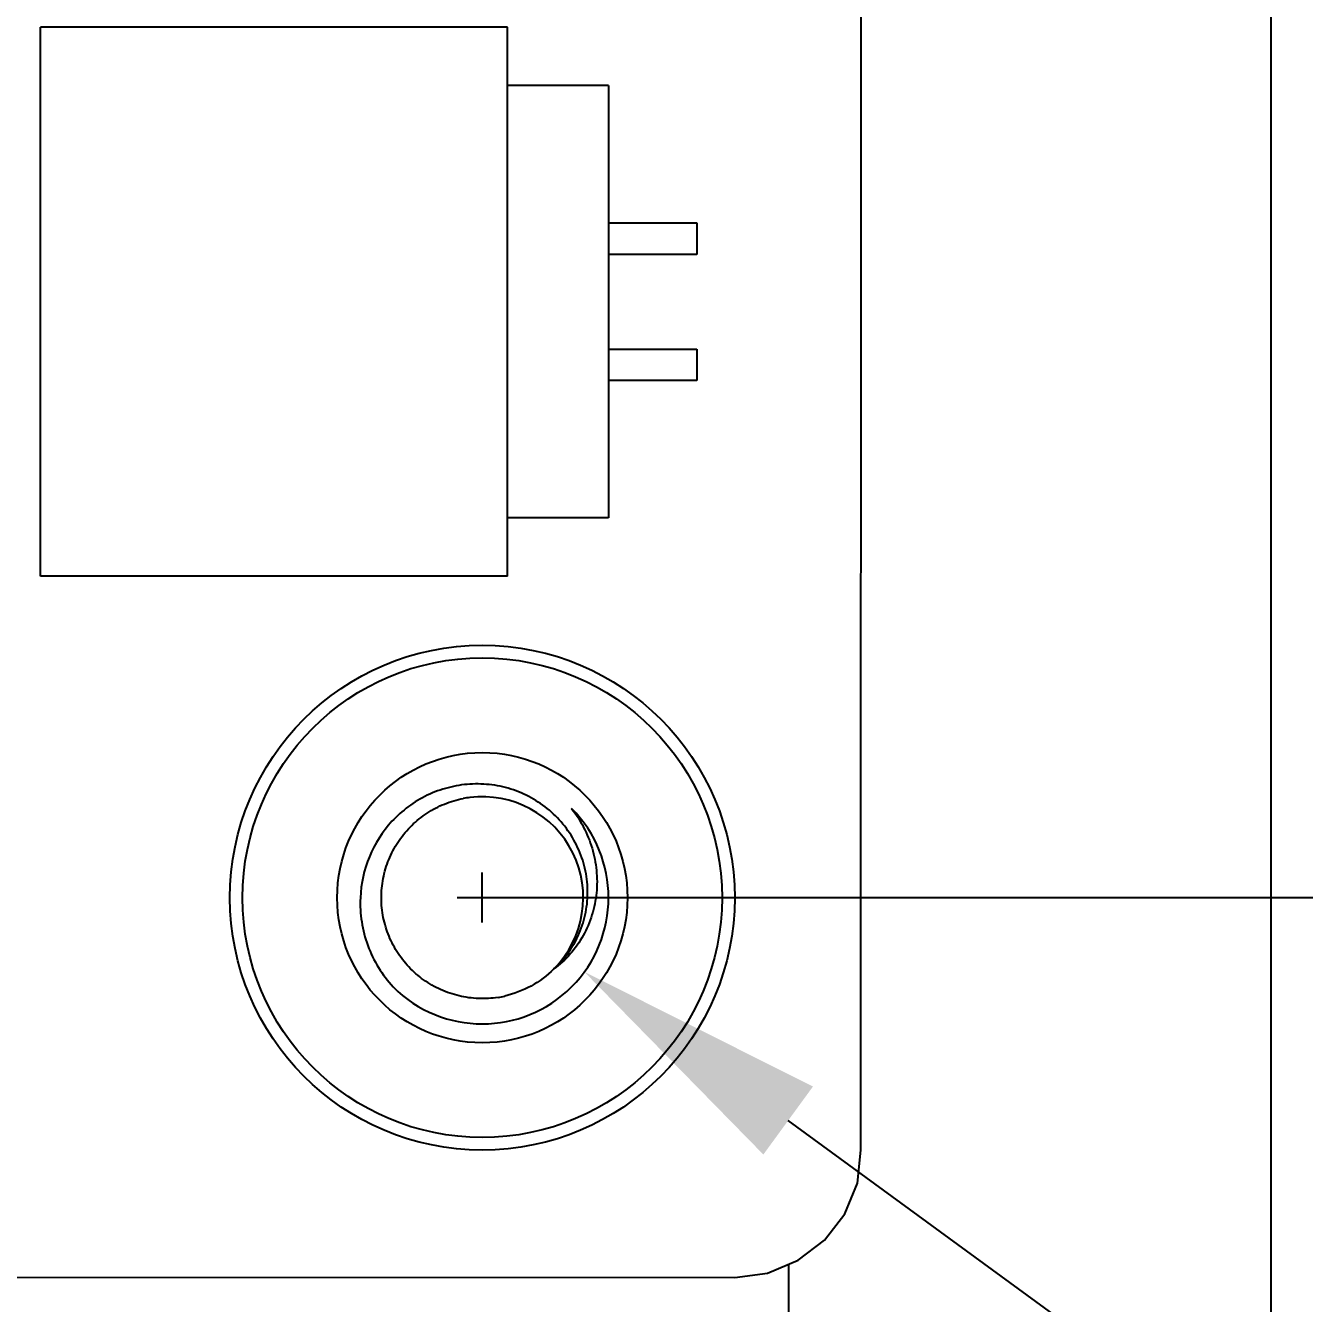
# Model space of a CAD drawing. Header units: inches. Extents: x 246 to 500, y -220 to -17.
# Drawn here: x 478.32 to 488.45, y -167.07 to -156.95 of the extents above; entities that cross this region are included whole.
import ezdxf

# ---------------------------------------------------------------- set-up
doc = ezdxf.new("R2010")
doc.units = ezdxf.units.IN
doc.header["$LTSCALE"] = 1.21
doc.header["$MEASUREMENT"] = 0
doc.header["$PDMODE"] = 3
doc.header["$PDSIZE"] = 0.3125
doc.layers.get('0').update_dxf_attribs({"linetype": 'CONTINUOUS'})
doc.layers.get('Defpoints').update_dxf_attribs({"linetype": 'CONTINUOUS'})
doc.layers.add('DIM', color=3, linetype='CONTINUOUS')
doc.styles.get("Standard").update_dxf_attribs({"font": 'txt', "width": 0.8})
doc.dimstyles.get("Standard").update_dxf_attribs({"dimtxt": 0.15625, "dimasz": 0.1875, "dimexe": 0.125, "dimexo": 0.0625, "dimgap": 0.09, "dimtad": 0, "dimtih": 1, "dimtoh": 1, "dimzin": 4, "dimdsep": 46, "dimtxsty": 'Standard', "dimblk": '_FILLED', "dimblk1": '_FILLED', "dimblk2": '_FILLED', "dimcen": 0.09, "dimazin": 1, "dimtp": 0.01, "dimtm": 0.01, "dimtfac": 1, "dimtofl": 0, "dimtmove": 0, "dimatfit": 3, "dimldrblk": '_FILLED', "dimfxl": 1, "dimtolj": 1, "dimtzin": 4, "dimarcsym": 0})

# ---------------------------------------------------------------- blocks, each defined once
blk = doc.blocks.new('_FILLED')
at = {"color": 0, "linetype": 'ByBlock'}
blk.add_solid([(0, 0), (-1, 0.1667), (-1, -0.1667)], dxfattribs=at)
blk = doc.blocks.new('*D55')
at = {"layer": 'Defpoints', "color": 0}
for p in [(481.94, -91.858), (481.94, -163.858), (496.469, -163.858)]:
    blk.add_point(p, dxfattribs=at)
at = {"layer": 'DIM', "color": 0, "lineweight": -2}
for p, q in [((482.003, -91.858), (496.594, -91.858)), ((496.469, -93.858), (496.469, -124.835)), ((496.469, -161.858), (496.469, -130.881)), ((482.003, -163.858), (496.594, -163.858))]:
    blk.add_line(p, q, dxfattribs=at)
at = {"layer": 'DIM', "color": 0, "lineweight": -2, "xscale": 2, "yscale": 2, "zscale": 2}
for p, rotation in [((496.469, -91.858), 90), ((496.469, -163.858), 270)]:
    blk.add_blockref('_FILLED', p, dxfattribs=dict(at, rotation=rotation))
at = {"layer": 'DIM', "color": 0, "insert": (496.469, -127.858), "char_height": 2, "attachment_point": 5, "rotation": 90}
blk.add_mtext('\\A1;72.00', dxfattribs=at)
blk = doc.blocks.new('*D64')
at = {"layer": 'Defpoints', "color": 0}
for p in [(481.132, -163.267), (482.748, -164.446)]:
    blk.add_point(p, dxfattribs=at)
at = {"layer": 'DIM', "color": 0, "lineweight": -2}
for p, q in [((481.94, -164.055), (481.94, -163.659)), ((481.742, -163.857), (482.138, -163.857)), ((490.878, -170.377), (484.363, -165.625))]:
    blk.add_line(p, q, dxfattribs=at)
at = {"layer": 'DIM', "color": 0, "lineweight": -2, "xscale": 2, "yscale": 2, "zscale": 2, "rotation": 143.8930102791018}
blk.add_blockref('_FILLED', (482.748, -164.446), dxfattribs=at)
at = {"layer": 'DIM', "color": 0, "insert": (494.614, -173.101), "char_height": 2, "attachment_point": 5, "rotation": 323.893}
blk.add_mtext('\\A1;4*M2.00', dxfattribs=at)

msp = doc.modelspace()

# ---------------------------------------------------------------- linework, layer by layer
at = {"color": 7, "linetype": 'Continuous'}
for p, q in [((488.19, -87.639), (488.19, -168.079)), ((484.94, -165.859), (484.949, -89.859)), ((482.14, -156.962), (478.44, -156.962)), ((478.44, -161.312), (478.44, -156.962)), ((482.14, -161.312), (482.14, -156.962)), ((482.94, -157.425), (482.14, -157.425)), ((482.94, -157.425), (482.94, -160.849)), ((482.94, -158.512), (483.64, -158.512)), ((483.64, -158.512), (483.64, -158.762)), ((483.64, -158.762), (482.94, -158.762)), ((482.94, -159.512), (483.64, -159.512)), ((483.64, -159.512), (483.64, -159.762)), ((483.64, -159.762), (482.94, -159.762)), ((482.94, -160.849), (482.14, -160.849)), ((482.14, -161.312), (478.44, -161.312)), ((484.914, -166.12), (484.94, -165.859)), ((484.814, -166.363), (484.914, -166.12)), ((484.653, -166.572), (484.814, -166.363)), ((484.444, -166.732), (484.653, -166.572)), ((484.201, -166.833), (484.444, -166.732)), ((484.37, -170.819), (484.37, -166.763)), ((462.16, -166.864), (483.94, -166.867)), ((483.94, -166.867), (484.201, -166.833))]:
    msp.add_line(p, q, dxfattribs=at)
for radius in [2, 1.9, 1.15]:
    msp.add_circle((481.94, -163.859), radius, dxfattribs=at)
for centre, radius, start, end in [((481.94, -163.859), 0.8, 315.539, 97.0457), ((481.94, -163.859), 1, 225, 45), ((481.94, -163.858), 0.799, 97.041, 100.9143), ((481.941, -163.86), 0.799, 278.9757, 282.8536)]:
    msp.add_arc(centre, radius, start, end, dxfattribs=at)
for points, knots in [([(482.506, -164.424), (482.549, -164.385), (482.628, -164.297), (482.714, -164.144), (482.766, -163.975), (482.781, -163.8), (482.759, -163.625), (482.701, -163.458), (482.611, -163.307), (482.492, -163.177), (482.349, -163.073), (482.189, -163), (482.017, -162.96), (481.841, -162.954), (481.667, -162.982), (481.502, -163.042), (481.351, -163.133), (481.264, -163.212), (481.224, -163.254)], [0, 0, 0, 0, 0.062476, 0.124951, 0.187434, 0.24992, 0.31241, 0.374903, 0.437399, 0.499899, 0.562402, 0.624908, 0.687417, 0.749928, 0.812442, 0.874959, 0.937478, 1, 1, 1, 1]), ([(482.065, -164.649), (482.014, -164.657), (481.91, -164.663), (481.755, -164.642), (481.608, -164.592), (481.472, -164.514), (481.355, -164.411), (481.259, -164.288), (481.189, -164.148), (481.147, -163.998), (481.135, -163.842), (481.154, -163.687), (481.202, -163.538), (481.277, -163.402), (481.378, -163.282), (481.5, -163.185), (481.638, -163.112), (481.738, -163.083), (481.789, -163.073)], [0, 0, 0, 0, 0.062524, 0.125017, 0.187517, 0.250016, 0.312515, 0.375014, 0.437512, 0.500011, 0.562509, 0.625008, 0.687506, 0.750005, 0.812504, 0.875002, 0.937501, 1, 1, 1, 1]), ([(482.647, -163.152), (482.684, -163.199), (482.748, -163.299), (482.815, -163.466), (482.85, -163.642), (482.851, -163.821), (482.815, -163.997), (482.745, -164.162), (482.642, -164.309), (482.554, -164.39), (482.506, -164.424)], [0, 0, 0, 0, 0.125239, 0.250419, 0.375543, 0.5006, 0.625583, 0.750487, 0.875289, 1, 1, 1, 1]), ([(481.224, -163.254), (481.149, -163.336), (481.027, -163.527), (480.978, -163.748), (480.974, -163.859)], [0, 0, 0, 0, 0.499954, 1, 1, 1, 1]), ([(480.974, -163.859), (480.971, -163.923), (480.978, -164.052), (481.027, -164.24), (481.112, -164.415), (481.19, -164.518), (481.233, -164.566)], [0, 0, 0, 0, 0.249991, 0.499982, 0.74998, 1, 1, 1, 1])]:
    msp.add_open_spline(points, degree=3, knots=knots, dxfattribs=at)
msp.add_open_spline([(482.506, -164.424), (482.453, -164.477), (482.332, -164.568), (482.191, -164.622), (482.118, -164.639)], degree=3, dxfattribs=at)

# ---------------------------------------------------------------- dimensions: what is measured, and where the dimension line sits
at = {"layer": 'DIM'}
dim = msp.add_linear_dim(base=(496.469, -163.858), p1=(481.94, -91.858), p2=(481.94, -163.858), angle=90, dimstyle='Standard', override={"dimtxt": 2, "dimasz": 2, "dimtih": 0, "dimtoh": 0, "dimzin": 0, "dimcen": 0.198, "dimadec": 0, "dimazin": 0, "dimtp": 0, "dimtm": 0, "dimtdec": 4, "dimtzin": 0}, dxfattribs=at)
dim.commit()
dim.dimension.update_dxf_attribs({"geometry": '*D55', "text_midpoint": (496.469, -127.858)})
dim = msp.add_diameter_dim_2p(p1=(481.132, -163.267), p2=(482.748, -164.446), dimstyle='Standard', override={"dimtxt": 2, "dimasz": 2, "dimtih": 0, "dimtoh": 0, "dimzin": 0, "dimpost": '4*M<>', "dimcen": 0.198, "dimadec": 0, "dimazin": 0, "dimtp": 0, "dimtm": 0, "dimtdec": 4, "dimtzin": 0}, dxfattribs=at)
dim.commit()
dim.dimension.update_dxf_attribs({"geometry": '*D64', "text_midpoint": (494.614, -173.101), "dimtype": 163})

doc.saveas('drawing.dxf')
